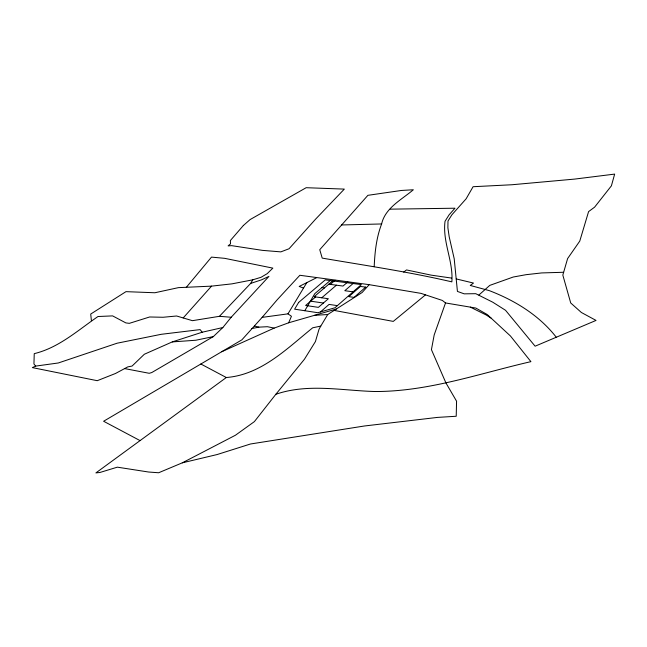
<?xml version="1.0" encoding="UTF-8"?>
<svg xmlns="http://www.w3.org/2000/svg" width="647" height="647" viewBox="0 0 647 647"><rect width="100%" height="100%" fill="white"/><g stroke="black" fill="none" stroke-linecap="round" stroke-linejoin="round"><path stroke-width="0.97" d="M374.192 266.71C374.839 252.176 376.352 237.724 381.625 223.959C385.175 207.873 401.698 199.648 413.352 189.757L401.415 190.461L367.892 195.329L319.755 249.693L322.214 258.113C365.506 265.513 409.066 271.877 451.857 281.866C453.466 261.032 442.33 241.986 445.031 221.274L449.131 214.78L454.987 208.213L390.125 209.159M563.642 272.274L562.825 275.08L570.719 302.974L581.386 312.501L596.033 320.419L535.109 346.202L505.542 310.301L492.796 302.222L475.763 293.689L464.198 293.843L457.429 291.425L454.218 258.8L449.212 236.875L447.886 227.784L447.991 221.015L451.897 214.788L466.131 198.799L473.086 186.716L511.939 184.751L574.722 179.082L614.65 174.1L611.399 185.835L594.609 207.153L588.584 211.609L579.777 241.072L567.605 258.59L563.642 272.274L541.685 272.929L526.076 274.684L513.241 277.021L489.779 285.384L478.877 295.04M445.524 302.95L434.194 334.911L431.428 349.647L445.929 382.935L456.572 401.197L456.216 416.256L437.485 417.404L364.471 425.985L250.486 443.996L217.109 454.55L182.284 462.84L158.628 472.763L148.567 472.019L117.342 467.166L99.905 472.48L95.91 472.9L226.313 377.516C261.194 374.767 286.896 348.628 312.727 327.778L320.766 326.104L327.714 314.531L362.142 292.501L369.178 284.664L421.043 293.382L442.37 300.451L445.524 302.95L475.828 308.053L487.231 314.531L510.443 335.987L530.912 361.649C479.403 373.465 428.443 391.645 375.001 391.516C341.972 390.634 308.021 383.186 275.857 394.266L254.384 421.618L235.476 435.213L182.284 462.84M221.67 351.75L274.174 328.102L288.683 322.78L291.433 316.278L287.98 313.844L262.148 317.378L241.857 339.869L103.609 421.254L140.059 440.607M320.766 326.104L319.011 329.307L315.429 341.567L304.413 359.271L275.857 394.266M304.81 310.722L314.798 293.649L330.205 280.539M287.98 313.844L306.824 282.618M250.64 283.426L261.428 279.876L268.926 276.406L231.189 317.256L222.843 327.536L202.22 332.21L200.085 329.606L161.192 334.313L117.075 343.217L58.311 362.975L35.698 366.097L33.943 364.002L34.242 353.642C58.837 347.73 77.729 330.399 98.004 316.512L112.618 315.89L125.866 322.91L129.335 323.346L149.627 316.981L163.084 317.265L176.599 315.995L192.45 320.677L219.446 316.31L250.64 283.426L252.823 279.811L261.073 277.28L267.251 273.616L272.856 268.125L224.63 258.323L211.488 257.11L186.296 287.357M262.148 317.378L277.183 299.796L299.852 275.274L369.178 284.664M183.19 317.944L211.537 286.136L231.958 283.855L252.823 279.811M124.636 368.588L149.222 373.295L151.754 372.559L213.332 336.594L222.843 327.536M320.386 311.975L329.072 304.413L337.394 305.635M353.068 283.523L344.811 290.705L353.1 291.837M347.803 281.914L343.007 286.063L328.838 284.179M321.745 297.79L336.408 285.19M332.72 280.871L314.143 296.706L328.361 298.736L318.381 307.365L305.635 305.465L315.631 296.916M330.318 284.373L335.13 280.264M425.5 294.854L393.263 321.397L334.143 310.414M403.704 272.104L406.51 269.936L431.209 275.145L451.606 278.081M316.415 277.806L299.165 286.451L303.54 288.044M35.698 366.097L32.35 367.601L97.252 380.695L115.506 373.481L127.831 366.873L132.085 366.056L144.33 354.257L172.272 341.907L202.22 332.21M288.683 322.78L336.319 309.023M213.332 336.594L195.839 340.241L172.272 341.907M251.651 328.595L258.849 327.147L267.413 326.703L274.174 328.102M314.515 315.315L327.714 314.531M211.537 286.136L178.394 287.648L154.859 292.759L125.971 291.651L90.709 314.054L91.405 320.677M341.487 224.97L381.625 223.959M219.446 316.31L231.189 317.256M321.907 287.6L324.43 287.939M310.657 301.17L323.395 303.031M456.2 278.922L473.491 283.062L470.24 285.448L489.164 290.584A347.876 189.943 -20.9 0 1 521.692 306.605A347.067 189.458 -20.9 0 1 555.579 336.359L556.226 337.265M254.538 326.048L258.849 327.147M470.345 307.131L486.067 314.927L491.089 318.098M200.845 364.002L226.313 377.516M298.671 302.392L294.62 309.169L317.823 312.719L334.96 307.77L361.341 284.607L325.255 279.892L298.671 302.392M243.361 225.504L230.356 240.547L230.526 243.846L228.092 245.892L231.683 245.658L262.423 250.365L280.847 251.877L289.063 248.747L315.59 219.155L344.325 189.102L306.16 187.703L250.122 219.559L243.361 225.504M365.676 287.131L354.087 297.377L348.83 296.641L360.436 286.443L365.676 287.131"/></g></svg>
